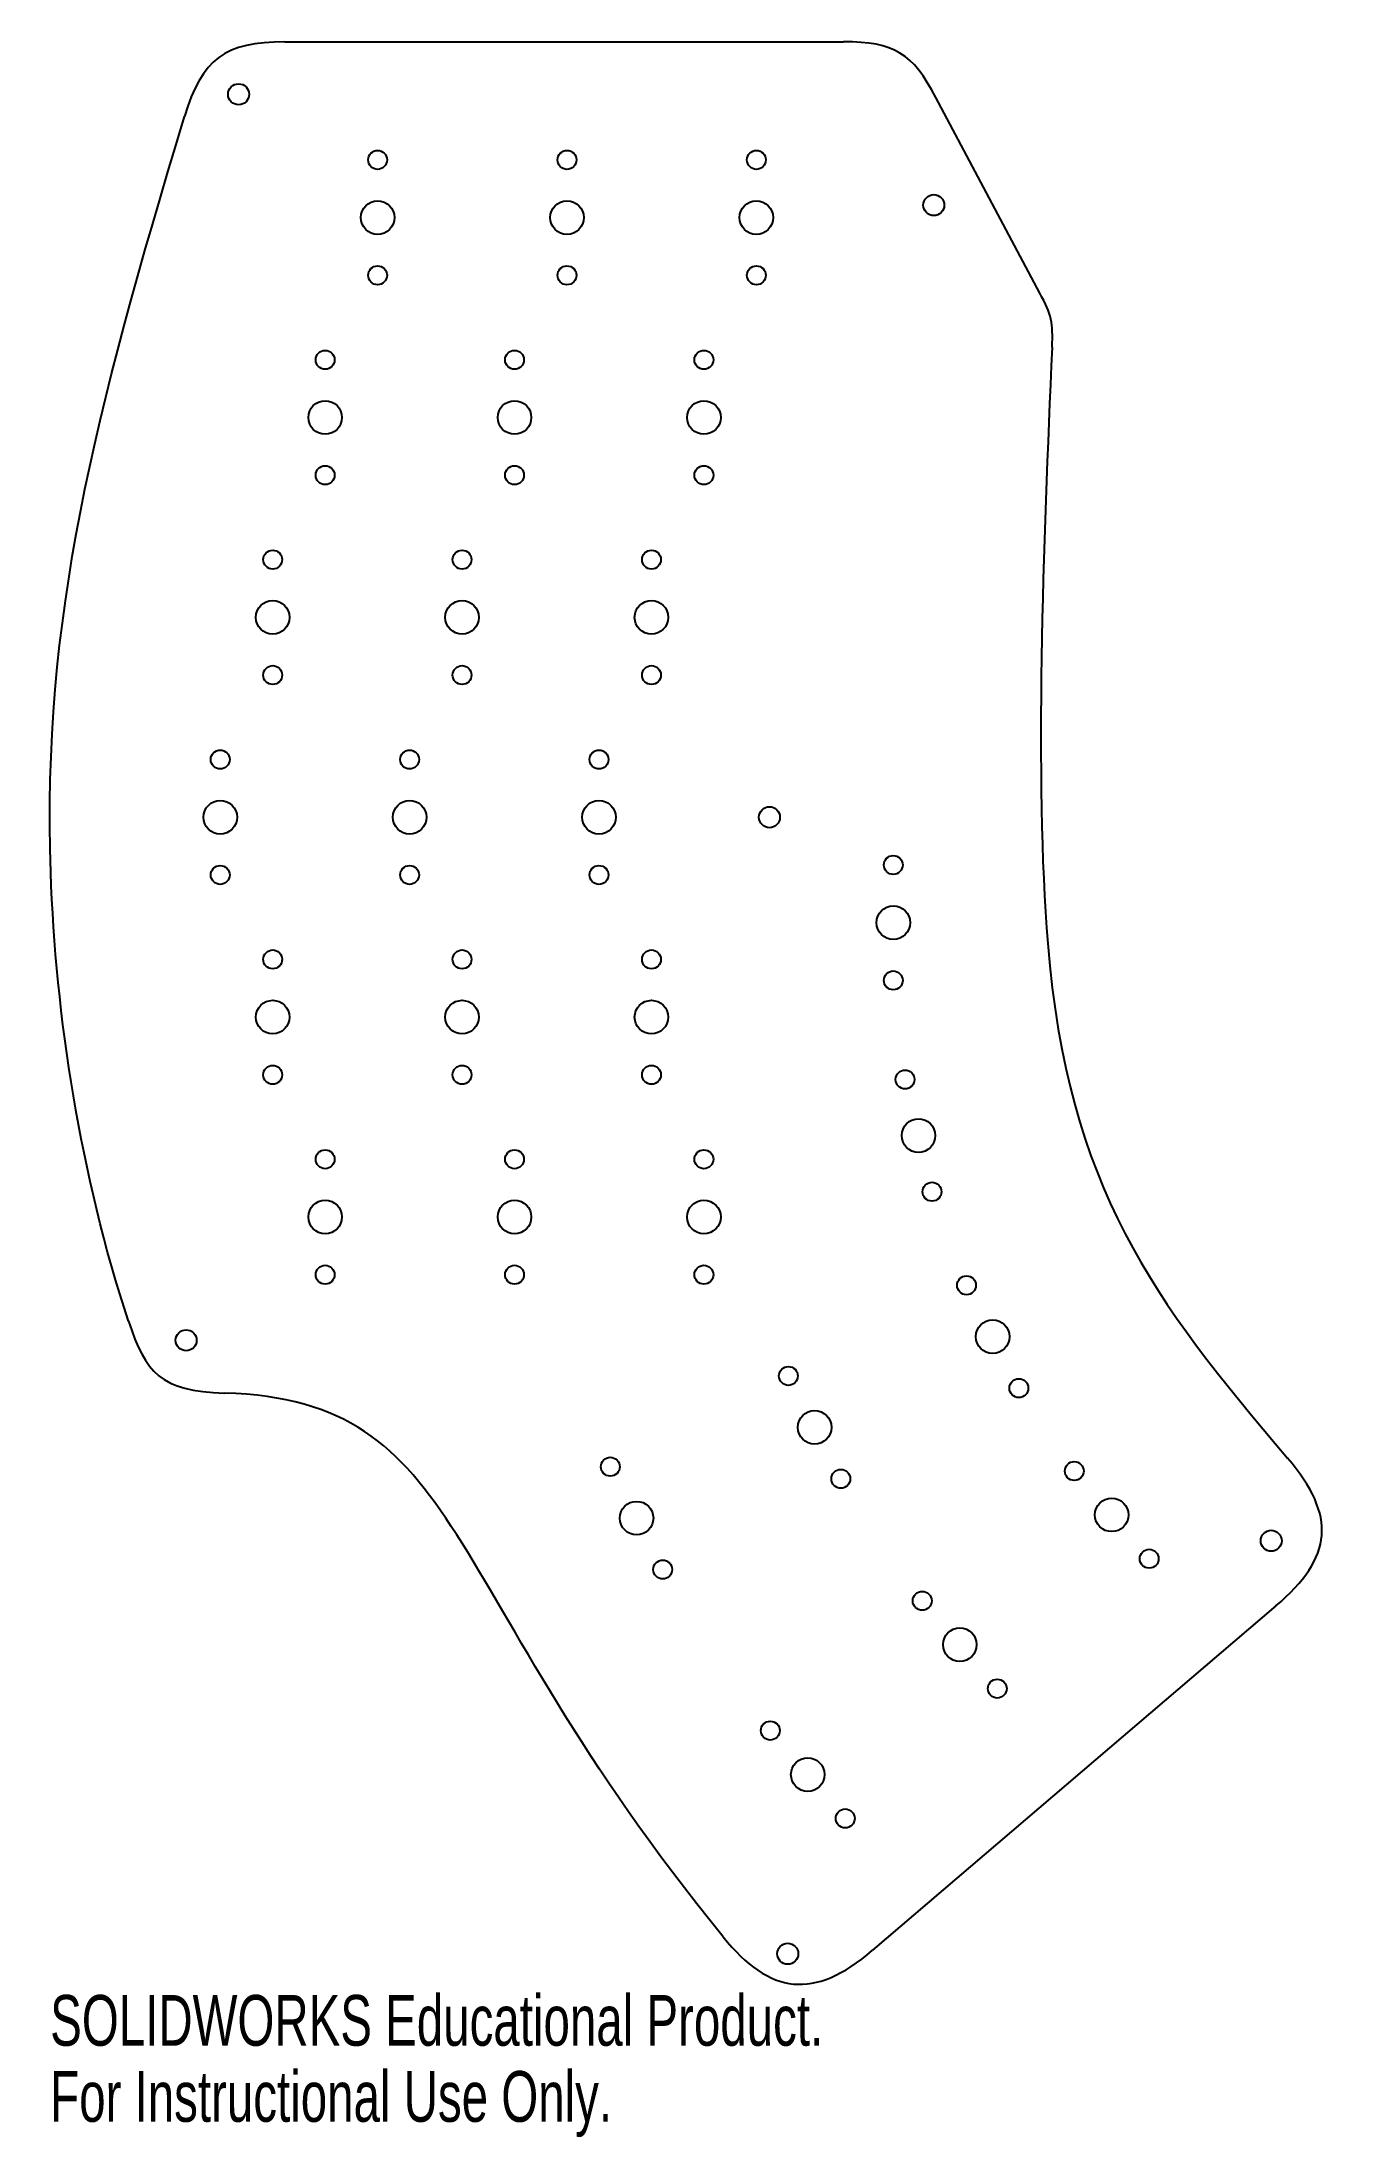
# Model space of a CAD drawing. Header units: millimetres. Extents: x -15 to 108, y -267 to -67.
import ezdxf

# ---------------------------------------------------------------- set-up
doc = ezdxf.new("R2010")
doc.units = ezdxf.units.MM
doc.styles.add('SLDTEXTSTYLE0', font='TXT', dxfattribs={"width": 0.7})

msp = doc.modelspace()

# ---------------------------------------------------------------- linework, layer by layer
at = {"color": 7, "linetype": 'Continuous', "lineweight": 25}
for p, q in [((7.81, -66.96), (61.03, -66.96)), ((79.77, -90.91), (69.86, -72.27)), ((102.25, -216.03), (63.81, -248.85))]:
    msp.add_line(p, q, dxfattribs=at)
for centre, radius in [((3.39, -71.96), 1), ((16.64, -78.21), 0.9), ((34.69, -78.21), 0.9), ((52.74, -78.21), 0.9), ((69.65, -82.52), 1), ((16.64, -83.71), 1.6), ((34.69, -83.71), 1.6), ((52.74, -83.71), 1.6), ((16.64, -89.21), 0.9), ((34.69, -89.21), 0.9), ((52.74, -89.21), 0.9), ((11.64, -97.26), 0.9), ((29.69, -97.26), 0.9), ((47.74, -97.26), 0.9), ((11.64, -102.76), 1.6), ((29.69, -102.76), 1.6), ((47.74, -102.76), 1.6), ((11.64, -108.26), 0.9), ((29.69, -108.26), 0.9), ((47.74, -108.26), 0.9), ((6.64, -116.31), 0.9), ((24.69, -116.31), 0.9), ((42.74, -116.31), 0.9), ((6.64, -121.81), 1.6), ((24.69, -121.81), 1.6), ((42.74, -121.81), 1.6), ((6.64, -127.31), 0.9), ((24.69, -127.31), 0.9), ((42.74, -127.31), 0.9), ((1.64, -135.36), 0.9), ((19.69, -135.36), 0.9), ((37.74, -135.36), 0.9), ((1.64, -140.86), 1.6), ((19.69, -140.86), 1.6), ((37.74, -140.86), 1.6), ((53.99, -140.86), 1), ((1.64, -146.36), 0.9), ((19.69, -146.36), 0.9), ((37.74, -146.36), 0.9), ((65.79, -145.41), 0.9), ((65.79, -150.91), 1.6), ((6.64, -154.41), 0.9), ((24.69, -154.41), 0.9), ((42.74, -154.41), 0.9), ((65.79, -156.41), 0.9), ((6.64, -159.91), 1.6), ((24.69, -159.91), 1.6), ((42.74, -159.91), 1.6), ((6.64, -165.41), 0.9), ((24.69, -165.41), 0.9), ((42.74, -165.41), 0.9), ((66.91, -165.85), 0.9), ((68.19, -171.2), 1.6), ((11.64, -173.46), 0.9), ((29.69, -173.46), 0.9), ((47.74, -173.46), 0.9), ((69.48, -176.55), 0.9), ((11.64, -178.96), 1.6), ((29.69, -178.96), 1.6), ((47.74, -178.96), 1.6), ((11.64, -184.46), 0.9), ((29.69, -184.46), 0.9), ((47.74, -184.46), 0.9), ((72.77, -185.47), 0.9), ((75.26, -190.37), 1.6), ((-1.61, -190.71), 1), ((55.79, -194.11), 0.9), ((77.76, -195.27), 0.9), ((58.29, -199.01), 1.6), ((38.82, -202.76), 0.9), ((60.79, -203.91), 0.9), ((83.04, -203.17), 0.9), ((41.32, -207.66), 1.6), ((86.61, -207.35), 1.6), ((101.81, -209.82), 1), ((43.81, -212.56), 0.9), ((90.18, -211.53), 0.9), ((68.55, -215.54), 0.9), ((72.13, -219.72), 1.6), ((75.7, -223.91), 0.9), ((54.07, -227.91), 0.9), ((57.64, -232.1), 1.6), ((61.21, -236.28), 0.9), ((55.73, -249.18), 1)]:
    msp.add_circle(centre, radius, dxfattribs=at)
for points in [[(7.81, -66.96), (2.08, -66.96), (-0.11, -68.58), (-1.77, -74.08)], [(69.86, -72.27), (67.61, -68.03), (65.9, -66.96), (61.03, -66.96)], [(80.93, -96.06), (81.04, -93.75), (80.86, -92.95), (79.77, -90.91)], [(80.93, -96.06), (80.08, -114.84), (79.23, -137.18), (80.51, -152.89)], [(80.51, -152.89), (82.4, -176.13), (90.62, -186.95), (103.37, -201.95)], [(-7.1, -188.89), (-5.47, -193.81), (-4.08, -195.54), (2.06, -195.74)], [(49.56, -247.56), (22.02, -213.7), (25.25, -196.51), (2.06, -195.74)], [(102.25, -216.03), (107.71, -211.36), (108.09, -207.5), (103.37, -201.95)], [(49.56, -247.56), (54.04, -253.07), (58.22, -253.63), (63.81, -248.85)]]:
    msp.add_open_spline(points, degree=3, dxfattribs=at)
msp.add_open_spline([(-7.1, -188.89), (-11.7, -175.01), (-18.17, -132.88), (-10.38, -102.66), (-1.77, -74.08)], degree=3, knots=[0.0542664, 0.0542664, 0.0542664, 0.0542664, 0.3793654, 0.9536309, 0.9536309, 0.9536309, 0.9536309], dxfattribs=at)

# ---------------------------------------------------------------- texts
at = {"color": 7, "linetype": 'Continuous', "char_height": 4.8336, "attachment_point": 1, "style": 'SLDTEXTSTYLE0'}
for s, insert in [('SOLIDWORKS Educational Product.', (-14.57, -253.11)), ('For Instructional Use Only.', (-14.57, -260.36))]:
    msp.add_mtext(s, dxfattribs=dict(at, insert=insert))

doc.saveas('drawing.dxf')
